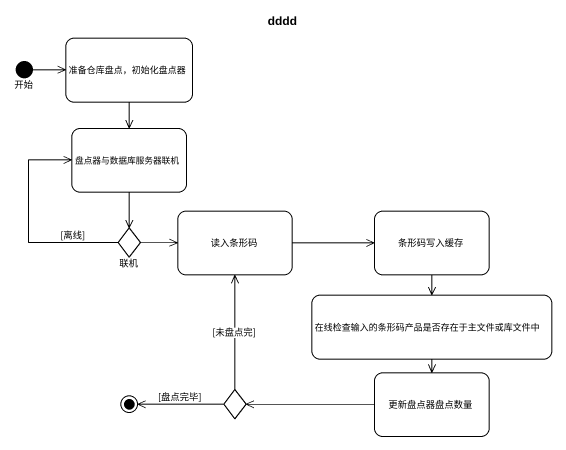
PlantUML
@startuml
title dddd
hide empty description
state "准备仓库盘点，初始化盘点器" as 准备仓库盘点_初始化盘点器
state 开始 <<start>>
state 盘点器与数据库服务器联机
state 联机 <<choice>>
state 读入条形码
state 条形码写入缓存
state 在线检查输入的条形码产品是否存在于主文件或库文件中
state choice1 <<choice>>
state 更新盘点器盘点数量
准备仓库盘点_初始化盘点器 --> 盘点器与数据库服务器联机
开始 -right-> 准备仓库盘点_初始化盘点器
盘点器与数据库服务器联机 --> 联机
联机 -up-> 盘点器与数据库服务器联机 : [离线]
联机 -right-> 读入条形码
读入条形码 -right-> 条形码写入缓存
条形码写入缓存 --> 在线检查输入的条形码产品是否存在于主文件或库文件中
在线检查输入的条形码产品是否存在于主文件或库文件中 --> 更新盘点器盘点数量
choice1 -up-> 读入条形码 : [未盘点完]
更新盘点器盘点数量 -left-> choice1
choice1 -left-> [*] : [盘点完毕]
@enduml
